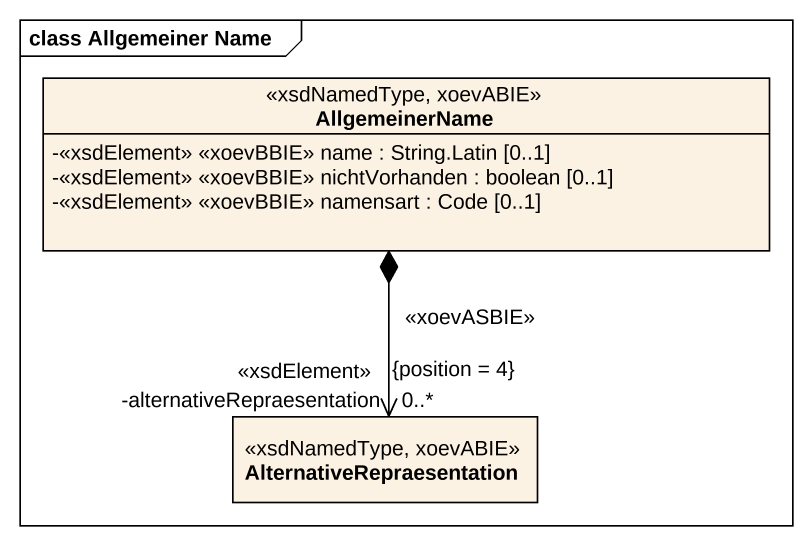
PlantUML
@startuml
mainframe class Allgemeiner Name
hide circle
hide empty members
skinparam classAttributeIconSize 0
class AllgemeinerName <<xsdNamedType, xoevABIE>> {
  -<<xsdElement>> <<xoevBBIE>> name : String.Latin [0..1]
  -<<xsdElement>> <<xoevBBIE>> nichtVorhanden : boolean [0..1]
  -<<xsdElement>> <<xoevBBIE>> namensart : Code [0..1]
}
class AlternativeRepraesentation <<xsdNamedType, xoevABIE>>
AllgemeinerName *--> "-alternativeRepraesentation\n<<xsdElement>>\n0..*\n{position = 4}" AlternativeRepraesentation : <<xoevASBIE>>
@enduml
